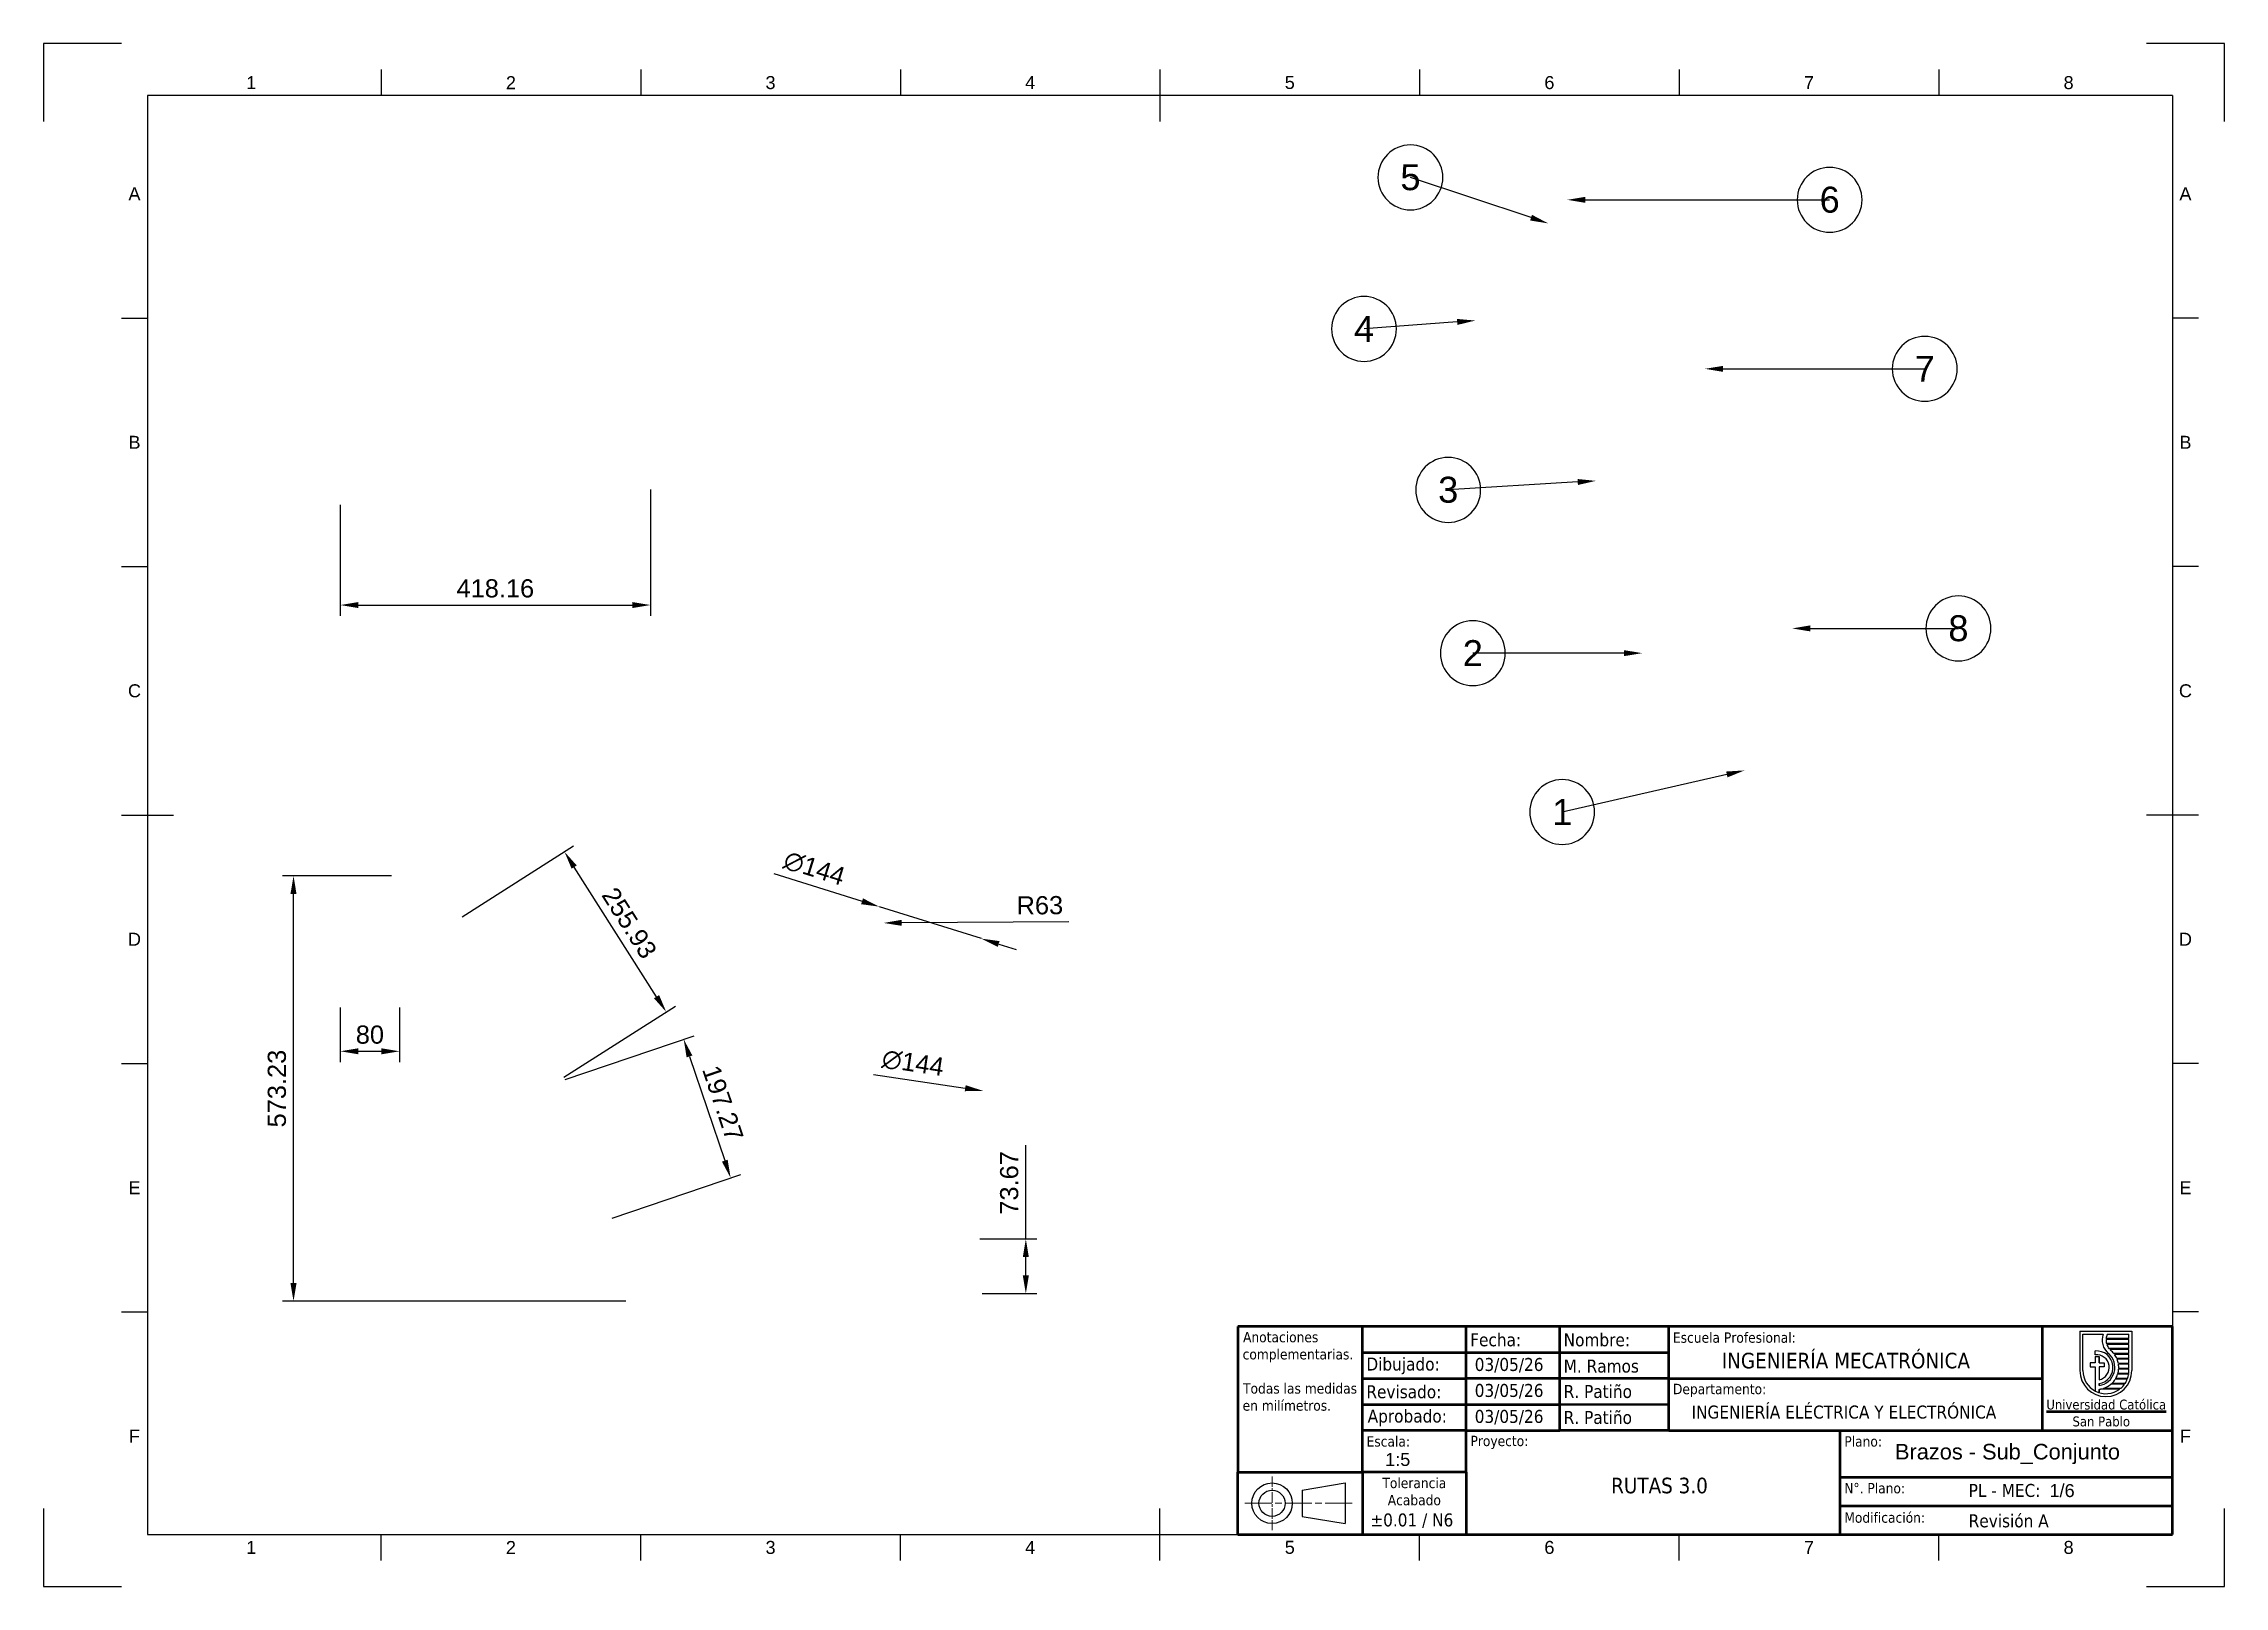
# Paper-space layout 'Brazo' of a CAD drawing. Header units: millimetres. Extents: x 0 to 420, y 0 to 297.
import ezdxf
from ezdxf import colors
from ezdxf.entities.mleader import LeaderData, LeaderLine
from ezdxf.enums import TextEntityAlignment as Align
from ezdxf.math import Vec2, Vec3

# ---------------------------------------------------------------- set-up
doc = ezdxf.new("R2010")
doc.units = ezdxf.units.MM
doc.header["$LTSCALE"] = 0.75
doc.linetypes.add('CHAIN', pattern=[0.3543, 0.2362, -0.0295, 0.0591, -0.0295])
for name, color, linetype, lineweight in [('Balloons', 7, 'Continuous', 25), ('BORDER', 7, 'Continuous', 25), ('FD_Dimensions', 7, 'Continuous', 25), ('Notes', 7, 'Continuous', 25), ('Title (ISO)', 7, 'Continuous', 50), ('TITLEBLOCK', 7, 'Continuous', 35)]:
    doc.layers.add(name, color=color, linetype=linetype, lineweight=lineweight)
doc.styles.add('FusionTitle', font='arial.ttf')
doc.styles.add('MtXpl_Tahoma', font='tahoma.ttf')
doc.styles.add('MtXpl_Tahoma_1', font='tahomabd.ttf')
doc.styles.get("Standard").update_dxf_attribs({"font": 'arial.ttf'})
doc.dimstyles.new('Dim-ISO-25', dxfattribs={"dimtxt": 3.5, "dimasz": 3.5, "dimexe": 2.1, "dimexo": 2.1, "dimgap": 1.4, "dimtad": 1, "dimzin": 12, "dimdsep": 46, "dimtxsty": 'Standard', "dimcen": 0, "dimazin": 3, "dimtp": 0.1, "dimtm": 0.1, "dimtfac": 0.714286, "dimtmove": 0, "dimatfit": 3, "dimfxl": 1, "dimtzin": 12, "dimarcsym": 0})

# ---------------------------------------------------------------- blocks, each defined once
blk = doc.blocks.new('ISO_A3_SHEET')
at = {"layer": 'BORDER'}
for p, q in [((65, 292), (65, 287)), ((115, 292), (115, 287)), ((165, 292), (165, 287)), ((215, 292), (215, 282)), ((265, 292), (265, 287)), ((315, 292), (315, 287)), ((365, 292), (365, 287)), ((410, 287), (20, 287)), ((20, 287), (20, 10)), ((410, 287), (410, 10)), ((15, 244.16666), (20, 244.16666)), ((415, 244.16666), (410, 244.16666)), ((15, 196.33333), (20, 196.33333)), ((415, 196.33333), (410, 196.33333)), ((15, 148.5), (25, 148.5)), ((415, 148.5), (405, 148.5)), ((15, 100.66667), (20, 100.66667)), ((415, 100.66667), (410, 100.66667)), ((15, 52.83334), (20, 52.83334)), ((415, 52.83334), (410, 52.83334)), ((215, 5), (215, 15)), ((20, 10), (410, 10)), ((65, 5), (65, 10)), ((115, 5), (115, 10)), ((165, 5), (165, 10)), ((265, 5), (265, 10)), ((315, 5), (315, 10)), ((365, 5), (365, 10))]:
    blk.add_line(p, q, dxfattribs=at)
at = {"layer": 'Defpoints'}
for p, q in [((15, 297), (0, 297)), ((0, 297), (0, 282)), ((420, 297), (405, 297)), ((420, 282), (420, 297)), ((0, 15), (0, 0)), ((420, 0), (420, 15)), ((0, 0), (15, 0)), ((405, 0), (420, 0))]:
    blk.add_line(p, q, dxfattribs=at)
at = {"layer": 'BORDER', "style": 'FusionTitle'}
for s, p in [('1', (40, 289.5)), ('2', (90, 289.5)), ('3', (140, 289.5)), ('4', (190, 289.5)), ('5', (240, 289.5)), ('6', (290, 289.5)), ('7', (340, 289.5)), ('8', (390, 289.5)), ('A', (17.5, 268.08333)), ('A', (412.5, 268.08333)), ('B', (17.5, 220.25)), ('B', (412.5, 220.25)), ('C', (17.5, 172.41667)), ('C', (412.5, 172.41667)), ('D', (17.5, 124.58334)), ('D', (412.5, 124.58334)), ('E', (17.5, 76.75001)), ('E', (412.5, 76.75001)), ('F', (17.5, 28.91668)), ('F', (412.5, 28.91668)), ('1', (40, 7.5)), ('2', (90, 7.5)), ('3', (140, 7.5)), ('4', (190, 7.5)), ('5', (240, 7.5)), ('6', (290, 7.5)), ('7', (340, 7.5)), ('8', (390, 7.5))]:
    blk.add_text(s, height=2.5, dxfattribs=at).set_placement(p, align=Align.MIDDLE)
blk = doc.blocks.new('MEC_UCSP_2026_ROTULO')
at = {"color": 7, "lineweight": 25}
blk.add_line((-17.82, 39.13), (-7.82, 39.13), dxfattribs=at)
at = {"lineweight": 25}
for p, q in [((-17.82, 39.13), (-17.82, 31.53)), ((-17.26, 31.53), (-17.26, 38.57)), ((-17.26, 38.57), (-13.32, 38.57)), ((-12.52, 38.57), (-8.38, 38.57)), ((-8.38, 37.69), (-8.38, 38.57)), ((-7.82, 39.13), (-7.82, 31.53)), ((-14.86, 34.59), (-14.86, 35.33)), ((-14.86, 34.23), (-14.86, 33.01)), ((-14.86, 34.23), (-14.12, 34.23)), ((-14.12, 34.23), (-14.12, 33.01)), ((-8.38, 37.53), (-12.79, 37.53)), ((-8.38, 37.69), (-12.78, 37.69)), ((-8.38, 36.73), (-12.71, 36.73)), ((-8.38, 36.58), (-12.66, 36.58)), ((-8.38, 35.77), (-12.21, 35.77)), ((-8.38, 35.62), (-12.08, 35.62)), ((-8.38, 34.82), (-11.28, 34.82)), ((-8.38, 34.66), (-11.16, 34.66)), ((-8.38, 33.86), (-10.71, 33.86)), ((-8.38, 33.71), (-10.64, 33.71)), ((-8.38, 36.73), (-8.38, 37.53)), ((-8.38, 35.77), (-8.38, 36.58)), ((-8.38, 34.82), (-8.38, 35.62)), ((-8.38, 33.86), (-8.38, 34.66)), ((-8.38, 32.9), (-8.38, 33.71)), ((-14.86, 33.01), (-15.86, 33.01)), ((-15.86, 33.01), (-15.86, 32.27)), ((-15.86, 32.27), (-14.86, 32.27)), ((-14.86, 32.27), (-14.86, 27.58)), ((-14.12, 33.01), (-13.13, 33.01)), ((-14.12, 32.27), (-14.12, 29.78)), ((-13.13, 32.27), (-14.12, 32.27)), ((-13.13, 33.01), (-13.13, 32.27)), ((-8.7, 29.88), (-11.02, 29.88)), ((-8.64, 30.03), (-10.92, 30.03)), ((-8.44, 30.84), (-10.57, 30.84)), ((-8.41, 30.99), (-10.52, 30.99)), ((-8.38, 32.9), (-10.42, 32.9)), ((-8.38, 32.75), (-10.39, 32.75)), ((-8.38, 31.79), (-10.37, 31.79)), ((-8.38, 31.95), (-10.36, 31.95)), ((-8.38, 31.95), (-8.38, 32.75)), ((-8.38, 31.53), (-8.38, 31.79)), ((-14.12, 29.03), (-14.12, 28.67)), ((-14.12, 27.93), (-14.12, 27.28)), ((-10.17, 27.97), (-13.85, 27.97)), ((-9.97, 28.12), (-13.26, 28.12)), ((-9.22, 28.92), (-11.84, 28.92)), ((-9.12, 29.08), (-11.67, 29.08))]:
    blk.add_line(p, q, dxfattribs=at)
for p, q in [((-14.12, 34.23), (-14.12, 33.01)), ((-14.12, 29.03), (-14.12, 28.67)), ((-14.12, 27.93), (-14.12, 27.28))]:
    blk.add_line(p, q)
for centre, radius, start, end in [((-10.22, 37.4), 3.32, 159.4919, 229.9701), ((-10.22, 37.4), 2.58, 153.2124, 173.7257), ((-14.62, 32.16), 3.17, 279.0593, 94.3439), ((-14.62, 32.16), 2.44, 281.8358, 95.6623), ((-14.62, 32.16), 3.53, 278.1382, 49.9701), ((-10.22, 37.4), 2.58, 177.1373, 195.1765), ((-10.22, 37.4), 2.58, 198.7319, 219.2627), ((-14.62, 32.16), 4.27, 38.4452, 49.9701), ((-14.62, 32.16), 4.27, 23.4265, 35.8674), ((-14.62, 32.16), 4.27, 9.9842, 21.2057), ((-12.82, 31.53), 5, 180, 0), ((-12.82, 31.53), 4.44, 180, 306.7065), ((-14.62, 32.16), 4.27, 313.664, 327.6519), ((-14.62, 32.16), 4.27, 330.0525, 341.8885), ((-14.62, 32.16), 4.27, 344.0373, 355.0278), ((-14.62, 32.16), 4.27, 357.0871, 7.9045), ((-12.82, 31.53), 4.44, 326.5146, 338.2428), ((-12.82, 31.53), 4.44, 340.3541, 351.0741), ((-12.82, 31.53), 4.44, 353.0681, 0), ((-14.62, 32.16), 4.27, 276.7227, 280.4384), ((-14.62, 32.16), 4.27, 288.631, 310.6014), ((-12.82, 31.53), 4.44, 309.8932, 324.1128)]:
    blk.add_arc(centre, radius, start, end, dxfattribs=at)
at = {"lineweight": 35}
blk.add_arc((-10.22, 37.4), 2.58, 223.8063, 229.9701, dxfattribs=at)
at = {"layer": 'Title (ISO)'}
for p, q in [((0, 40), (-180, 40)), ((-180, 40), (-180, 12)), ((-156, 35), (-156, 40)), ((-136, 35), (-136, 40)), ((-118, 35), (-118, 40)), ((-97, 35), (-97, 40)), ((-25, 20), (-25, 40)), ((0, 11), (0, 40)), ((-156, 29.95), (-156, 35)), ((-156, 35), (-136, 35)), ((-136, 35), (-118, 35)), ((-136, 30), (-136, 35)), ((-118, 30), (-118, 35.01)), ((-118, 35), (-97, 35)), ((-97, 30), (-97, 35)), ((-156, 30), (-136, 30)), ((-156, 24.96), (-156, 29.95)), ((-136, 20), (-136, 30)), ((-136, 30), (-136, 30)), ((-118, 30), (-136, 30)), ((-118, 25.06), (-118, 30)), ((-97, 30), (-118, 30)), ((-97, 30), (-25, 30)), ((-97, 25), (-97, 30)), ((-156, 25), (-136, 25)), ((-156, 20), (-156, 24.96)), ((-136, 25), (-118, 25)), ((-118, 20), (-118, 25.06)), ((-97, 24.94), (-118, 25)), ((-97, 20), (-97, 25)), ((-136, 20), (-156, 20)), ((-156, 12), (-156, 20)), ((-136, 12), (-136, 20)), ((-136, 20), (-118, 20)), ((-97, 20), (-118, 20)), ((-97, 20), (-64, 20)), ((-64, 11), (-64, 20)), ((-64, 20), (0, 20)), ((-180, 12), (-156, 12)), ((-180, 0), (-180, 12)), ((-136, 12), (-156, 12)), ((-156, 12), (-156, 0)), ((-136, 12), (-136, 0)), ((-64, 11), (0, 11)), ((-64, 5.5), (-64, 11)), ((0, 0), (0, 11)), ((-64, 0), (-64, 5.5)), ((-64, 5.5), (-0.09, 5.5)), ((-180, 0), (0, 0))]:
    blk.add_line(p, q, dxfattribs=at)
at = {"layer": 'Title (ISO)', "linetype": 'CHAIN', "lineweight": 18, "ltscale": 11.506328}
blk.add_line((-173.41, 11.18), (-173.41, 0.82), dxfattribs=at)
at = {"layer": 'Title (ISO)', "lineweight": 25}
for p, q in [((-167.64, 8.52), (-159.31, 9.9)), ((-167.64, 8.52), (-167.64, 3.48)), ((-159.31, 9.9), (-159.31, 2.1)), ((-167.64, 3.48), (-159.31, 2.1))]:
    blk.add_line(p, q, dxfattribs=at)
at = {"layer": 'Title (ISO)', "linetype": 'CHAIN', "lineweight": 18, "ltscale": 29.126099}
blk.add_line((-178.64, 6), (-158, 6), dxfattribs=at)
at = {"layer": 'Title (ISO)', "lineweight": 25}
for radius in [3.9, 2.52]:
    blk.add_circle((-173.41, 6), radius, dxfattribs=at)
at = {"layer": 'Title (ISO)'}
for s, height, style, p in [('Anotaciones', 2, 'MtXpl_Tahoma', (-179, 36.99)), ('Fecha:', 2.5, 'MtXpl_Tahoma', (-135.25, 36.22)), ('Nombre:', 2.5, 'MtXpl_Tahoma', (-117.25, 36.22)), ('Escuela Profesional:', 2, 'MtXpl_Tahoma', (-96.2, 36.9)), ('complementarias.', 2, 'MtXpl_Tahoma', (-179.08, 33.69)), ('Dibujado:', 2.5, 'MtXpl_Tahoma', (-155.25, 31.55)), ('03/05/26', 2.5, 'MtXpl_Tahoma', (-134.38, 31.47)), ('M. Ramos', 2.5, 'MtXpl_Tahoma', (-117.25, 31.16)), ('INGENIERÍA MECATRÓNICA', 3, 'MtXpl_Tahoma', (-86.81, 31.97)), ('Todas las medidas', 2, 'MtXpl_Tahoma', (-179, 27.11)), ('en milímetros.', 2, 'MtXpl_Tahoma', (-179.08, 23.82)), ('Revisado:', 2.5, 'MtXpl_Tahoma', (-155.25, 26.22)), ('03/05/26', 2.5, 'MtXpl_Tahoma', (-134.38, 26.47)), ('R. Patiño', 2.5, 'MtXpl_Tahoma', (-117.25, 26.27)), ('Departamento:', 2, 'MtXpl_Tahoma', (-96.2, 27)), ('INGENIERÍA ELÉCTRICA Y ELECTRÓNICA', 2.5, 'MtXpl_Tahoma', (-92.63, 22.31)), ('%%UUniversidad Católica', 1.9, 'MtXpl_Tahoma', (-24.29, 24.05)), ('Aprobado:', 2.5, 'MtXpl_Tahoma', (-155, 21.54)), ('03/05/26', 2.5, 'MtXpl_Tahoma', (-134.38, 21.47)), ('R. Patiño', 2.5, 'MtXpl_Tahoma', (-117.25, 21.27)), ('San Pablo', 1.9, 'MtXpl_Tahoma_1', (-19.25, 20.8)), ('Escala:', 2, 'MtXpl_Tahoma', (-155.2, 16.91)), ('Proyecto:', 2, 'MtXpl_Tahoma', (-135.2, 17)), ('Plano:', 2, 'MtXpl_Tahoma', (-63.2, 16.91)), ('Tolerancia', 2, 'MtXpl_Tahoma', (-152.16, 8.91)), ('RUTAS 3.0', 3, 'MtXpl_Tahoma', (-108.11, 7.92)), ('N°. Plano:', 2, 'MtXpl_Tahoma', (-63.2, 7.91)), ('PL - MEC:', 2.5, 'MtXpl_Tahoma', (-39.25, 7.22)), ('Acabado', 2, 'MtXpl_Tahoma', (-151.13, 5.62)), ('Modificación:', 2, 'MtXpl_Tahoma', (-63.2, 2.25)), ('±0.01 / N6', 2.5, 'MtXpl_Tahoma', (-154.49, 1.54)), ('Revisión A', 2.5, 'MtXpl_Tahoma', (-39.25, 1.37))]:
    blk.add_text(s, height=height, dxfattribs=dict(at, style=style)).set_placement(p)
at = {"layer": 'TITLEBLOCK', "lineweight": 13}
for tag, p in [('SCALE', (-151.64, 13.18)), ('SHEET', (-23.69, 7.19))]:
    blk.add_attdef(tag, p, '', height=2.5, dxfattribs=at)
blk = doc.blocks.new('*B591')
at = {"transparency": 16777216}
for start, end in [(90, 270), (270, 90)]:
    blk.add_arc((0, 0), 6.25, start, end, dxfattribs=at)
at = {"transparency": 16777216, "insert": (0, 0), "char_height": 5, "attachment_point": 5}
blk.add_mtext('1', dxfattribs=at)
blk = doc.blocks.new('*B592')
at = {"transparency": 16777216}
for start, end in [(90, 270), (270, 90)]:
    blk.add_arc((0, 0), 6.25, start, end, dxfattribs=at)
at = {"transparency": 16777216, "insert": (0, 0), "char_height": 5, "attachment_point": 5}
blk.add_mtext('8', dxfattribs=at)
blk = doc.blocks.new('*B593')
at = {"transparency": 16777216}
for start, end in [(90, 270), (270, 90)]:
    blk.add_arc((0, 0), 6.25, start, end, dxfattribs=at)
at = {"transparency": 16777216, "insert": (0, 0), "char_height": 5, "attachment_point": 5}
blk.add_mtext('2', dxfattribs=at)
blk = doc.blocks.new('*B594')
at = {"transparency": 16777216}
for start, end in [(90, 270), (270, 90)]:
    blk.add_arc((0, 0), 6.25, start, end, dxfattribs=at)
at = {"transparency": 16777216, "insert": (0, 0), "char_height": 5, "attachment_point": 5}
blk.add_mtext('4', dxfattribs=at)
blk = doc.blocks.new('*B595')
at = {"transparency": 16777216}
for start, end in [(90, 270), (270, 90)]:
    blk.add_arc((0, 0), 6.25, start, end, dxfattribs=at)
at = {"transparency": 16777216, "insert": (0, 0), "char_height": 5, "attachment_point": 5}
blk.add_mtext('5', dxfattribs=at)
blk = doc.blocks.new('*B596')
at = {"transparency": 16777216}
for start, end in [(90, 270), (270, 90)]:
    blk.add_arc((0, 0), 6.25, start, end, dxfattribs=at)
at = {"transparency": 16777216, "insert": (0, 0), "char_height": 5, "attachment_point": 5}
blk.add_mtext('6', dxfattribs=at)
blk = doc.blocks.new('*B597')
at = {"transparency": 16777216}
for start, end in [(90, 270), (270, 90)]:
    blk.add_arc((0, 0), 6.25, start, end, dxfattribs=at)
at = {"transparency": 16777216, "insert": (0, 0), "char_height": 5, "attachment_point": 5}
blk.add_mtext('7', dxfattribs=at)
blk = doc.blocks.new('*B598')
at = {"transparency": 16777216}
for start, end in [(90, 270), (270, 90)]:
    blk.add_arc((0, 0), 6.25, start, end, dxfattribs=at)
at = {"transparency": 16777216, "insert": (0, 0), "char_height": 5, "attachment_point": 5}
blk.add_mtext('3', dxfattribs=at)
blk = doc.blocks.new('*D260')
at = {"layer": 'Defpoints', "color": 0, "transparency": 16777216}
for p in [(48.13, 136.78), (69.13, 136.78), (114.21, 54.89)]:
    blk.add_point(p, dxfattribs=at)
at = {"layer": 'FD_Dimensions', "color": 0, "lineweight": -2, "transparency": 16777216}
for p, q in [((67.03, 136.78), (46.03, 136.78)), ((48.13, 58.39), (48.13, 133.28)), ((112.11, 54.89), (46.03, 54.89))]:
    blk.add_line(p, q, dxfattribs=at)
at = {"layer": 'FD_Dimensions', "color": 0, "transparency": 16777216}
for points in [[(47.54, 133.28), (48.71, 133.28), (48.13, 136.78)], [(47.54, 58.39), (48.71, 58.39), (48.13, 54.89)]]:
    blk.add_solid(points, dxfattribs=at)
at = {"layer": 'FD_Dimensions', "color": 0, "transparency": 16777216, "insert": (44.94, 95.83), "char_height": 3.5, "attachment_point": 5, "rotation": 90}
blk.add_mtext('573.23', dxfattribs=at)
blk = doc.blocks.new('*D261')
at = {"layer": 'Defpoints', "color": 0, "transparency": 16777216}
for p in [(57.13, 210.31), (116.87, 213.29), (116.87, 188.92)]:
    blk.add_point(p, dxfattribs=at)
at = {"layer": 'FD_Dimensions', "color": 0, "lineweight": -2, "transparency": 16777216}
for p, q in [((116.87, 211.19), (116.87, 186.82)), ((57.13, 208.21), (57.13, 186.82)), ((60.63, 188.92), (113.37, 188.92))]:
    blk.add_line(p, q, dxfattribs=at)
at = {"layer": 'FD_Dimensions', "color": 0, "transparency": 16777216}
for points in [[(60.63, 189.5), (60.63, 188.34), (57.13, 188.92)], [(113.37, 189.5), (113.37, 188.34), (116.87, 188.92)]]:
    blk.add_solid(points, dxfattribs=at)
at = {"layer": 'FD_Dimensions', "color": 0, "transparency": 16777216, "insert": (87, 192.11), "char_height": 3.5, "attachment_point": 5}
blk.add_mtext('418.16', dxfattribs=at)
blk = doc.blocks.new('*D262')
at = {"layer": 'Defpoints', "color": 0, "transparency": 16777216}
for p in [(178.23, 66.88), (189.17, 66.88), (178.67, 56.35)]:
    blk.add_point(p, dxfattribs=at)
at = {"layer": 'FD_Dimensions', "color": 0, "lineweight": -2, "transparency": 16777216}
for p, q in [((189.17, 66.88), (189.17, 84.96)), ((180.33, 66.88), (191.27, 66.88)), ((189.17, 59.85), (189.17, 63.38)), ((180.77, 56.35), (191.27, 56.35))]:
    blk.add_line(p, q, dxfattribs=at)
at = {"layer": 'FD_Dimensions', "color": 0, "transparency": 16777216}
for points in [[(188.58, 63.38), (189.75, 63.38), (189.17, 66.88)], [(188.58, 59.85), (189.75, 59.85), (189.17, 56.35)]]:
    blk.add_solid(points, dxfattribs=at)
at = {"layer": 'FD_Dimensions', "color": 0, "transparency": 16777216, "insert": (185.98, 77.67), "char_height": 3.5, "attachment_point": 5, "rotation": 90}
blk.add_mtext('73.67', dxfattribs=at)
blk = doc.blocks.new('*D263')
at = {"layer": 'Defpoints', "color": 0, "transparency": 16777216}
for p in [(160.61, 98.45), (180.95, 95.39)]:
    blk.add_point(p, dxfattribs=at)
at = {"layer": 'FD_Dimensions', "color": 0, "lineweight": -2, "transparency": 16777216}
blk.add_line((159.86, 98.56), (177.49, 95.91), dxfattribs=at)
at = {"layer": 'FD_Dimensions', "color": 0, "transparency": 16777216}
blk.add_solid([(177.58, 96.48), (177.4, 95.33), (180.95, 95.39)], dxfattribs=at)
at = {"layer": 'FD_Dimensions', "color": 0, "transparency": 16777216, "insert": (167.43, 100.74), "char_height": 3.5, "attachment_point": 5, "rotation": 351.4286}
blk.add_mtext('∅144', dxfattribs=at)
blk = doc.blocks.new('*D264')
at = {"layer": 'Defpoints', "color": 0, "transparency": 16777216}
for p in [(170.78, 127.78), (179.78, 127.83)]:
    blk.add_point(p, dxfattribs=at)
at = {"layer": 'FD_Dimensions', "color": 0, "lineweight": -2, "transparency": 16777216}
blk.add_line((197.47, 127.94), (165.28, 127.74), dxfattribs=at)
at = {"layer": 'FD_Dimensions', "color": 0, "transparency": 16777216}
blk.add_solid([(165.28, 128.32), (165.28, 127.16), (161.78, 127.72)], dxfattribs=at)
at = {"layer": 'FD_Dimensions', "color": 0, "transparency": 16777216, "insert": (191.87, 131.1), "char_height": 3.5, "attachment_point": 5, "rotation": 0.3612}
blk.add_mtext('R63', dxfattribs=at)
blk = doc.blocks.new('*D265')
at = {"layer": 'Defpoints', "color": 0, "transparency": 16777216}
for p in [(160.96, 130.85), (180.6, 124.7)]:
    blk.add_point(p, dxfattribs=at)
at = {"layer": 'FD_Dimensions', "color": 0, "lineweight": -2, "transparency": 16777216}
for p, q in [((140.61, 137.21), (157.62, 131.89)), ((180.6, 124.7), (160.96, 130.85)), ((183.94, 123.66), (187.28, 122.61))]:
    blk.add_line(p, q, dxfattribs=at)
at = {"layer": 'FD_Dimensions', "color": 0, "transparency": 16777216}
for points in [[(157.8, 132.45), (157.45, 131.33), (160.96, 130.85)], [(184.11, 124.22), (183.76, 123.1), (180.6, 124.7)]]:
    blk.add_solid(points, dxfattribs=at)
at = {"layer": 'FD_Dimensions', "color": 0, "transparency": 16777216, "insert": (148.43, 138.21), "char_height": 3.5, "attachment_point": 5, "rotation": 342.6285}
blk.add_mtext('∅144', dxfattribs=at)
blk = doc.blocks.new('*D266')
at = {"layer": 'Defpoints', "color": 0, "transparency": 16777216}
for p in [(57.13, 113.51), (68.56, 113.51), (68.56, 103.01)]:
    blk.add_point(p, dxfattribs=at)
at = {"layer": 'FD_Dimensions', "color": 0, "lineweight": -2, "transparency": 16777216}
for p, q in [((57.13, 111.41), (57.13, 100.91)), ((68.56, 111.41), (68.56, 100.91)), ((60.63, 103.01), (65.06, 103.01))]:
    blk.add_line(p, q, dxfattribs=at)
at = {"layer": 'FD_Dimensions', "color": 0, "transparency": 16777216}
for points in [[(60.63, 103.59), (60.63, 102.43), (57.13, 103.01)], [(65.06, 103.59), (65.06, 102.43), (68.56, 103.01)]]:
    blk.add_solid(points, dxfattribs=at)
at = {"layer": 'FD_Dimensions', "color": 0, "transparency": 16777216, "insert": (62.84, 106.2), "char_height": 3.5, "attachment_point": 5}
blk.add_mtext('80', dxfattribs=at)
blk = doc.blocks.new('*D267')
at = {"layer": 'Defpoints', "color": 0, "transparency": 16777216}
for p in [(100.31, 141.43), (78.83, 127.78), (98.44, 96.92)]:
    blk.add_point(p, dxfattribs=at)
at = {"layer": 'FD_Dimensions', "color": 0, "lineweight": -2, "transparency": 16777216}
for p, q in [((80.6, 128.9), (102.08, 142.55)), ((118.04, 113.52), (102.19, 138.47)), ((100.21, 98.04), (121.69, 111.69))]:
    blk.add_line(p, q, dxfattribs=at)
at = {"layer": 'FD_Dimensions', "color": 0, "transparency": 16777216}
for points in [[(102.68, 138.78), (101.69, 138.16), (100.31, 141.43)], [(118.54, 113.84), (117.55, 113.21), (119.92, 110.57)]]:
    blk.add_solid(points, dxfattribs=at)
at = {"layer": 'FD_Dimensions', "color": 0, "transparency": 16777216, "insert": (112.81, 127.71), "char_height": 3.5, "attachment_point": 5, "rotation": 302.4369}
blk.add_mtext('255.93', dxfattribs=at)
blk = doc.blocks.new('*D268')
at = {"layer": 'Defpoints', "color": 0, "transparency": 16777216}
for p in [(98.44, 96.92), (132.31, 78.64), (107.49, 70.23)]:
    blk.add_point(p, dxfattribs=at)
at = {"layer": 'FD_Dimensions', "color": 0, "lineweight": -2, "transparency": 16777216}
for p, q in [((100.43, 97.59), (125.26, 106.01)), ((124.39, 102.02), (131.19, 81.96)), ((109.48, 70.9), (134.3, 79.32))]:
    blk.add_line(p, q, dxfattribs=at)
at = {"layer": 'FD_Dimensions', "color": 0, "transparency": 16777216}
for points in [[(124.95, 102.2), (123.84, 101.83), (123.27, 105.33)], [(131.74, 82.14), (130.64, 81.77), (132.31, 78.64)]]:
    blk.add_solid(points, dxfattribs=at)
at = {"layer": 'FD_Dimensions', "color": 0, "transparency": 16777216, "insert": (130.81, 93.01), "char_height": 3.5, "attachment_point": 5, "rotation": 288.7197}
blk.add_mtext('197.27', dxfattribs=at)

psp = doc.layouts.new('Brazo')

# ---------------------------------------------------------------- block references
at = {"layer": 'BORDER'}
psp.add_blockref('ISO_A3_SHEET', (0, 0), dxfattribs=at)
at = {"layer": 'TITLEBLOCK'}
psp.add_blockref('MEC_UCSP_2026_ROTULO', (410, 10), dxfattribs=at).add_auto_attribs({'SCALE': '1:5', 'SHEET': '1/6'})

# ---------------------------------------------------------------- texts
at = {"layer": 'Notes', "insert": (346, 27.4326), "char_height": 3, "attachment_point": 1}
psp.add_mtext_dynamic_manual_height_columns('\\pi10.56514;Brazos - Sub_Conjunto', width=64, gutter_width=17.5, heights=[0], dxfattribs=at)

# ---------------------------------------------------------------- dimensions: what is measured, and where the dimension line sits
at = {"layer": 'FD_Dimensions'}
dim = psp.add_linear_dim(base=(116.8672, 188.9192), p1=(57.1296, 210.3058), p2=(116.8672, 213.2873), dimstyle='Dim-ISO-25', override={"dimlfac": -7, "dimclrd": 0, "dimclre": 0}, dxfattribs=at)
dim.commit()
dim.dimension.update_dxf_attribs({"geometry": '*D261', "text_midpoint": (86.9984, 192.1062)})
for p1, p2, distance, picture, middle in [((98.4426, 96.9186), (78.8321, 127.7757), -25.4482, '*D267', (112.806, 127.7069)), ((57.1296, 113.5092), (68.5582, 113.5092), -10.5, '*D266', (62.8439, 106.1962)), ((98.4426, 96.9186), (107.487, 70.2282), 26.2142, '*D268', (130.8107, 93.0094))]:
    dim = psp.add_aligned_dim(p1=p1, p2=p2, distance=distance, dimstyle='Dim-ISO-25', override={"dimlfac": -7, "dimclrd": 0, "dimclre": 0}, dxfattribs=at)
    dim.commit()
    dim.dimension.update_dxf_attribs({"geometry": picture, "text_midpoint": middle})
dim = psp.add_diameter_dim_2p(p1=(180.5968, 124.7047), p2=(160.9637, 130.8467), dimstyle='Dim-ISO-25', override={"dimlfac": -7, "dimclrd": 0, "dimclre": 0}, dxfattribs=at)
dim.commit()
dim.dimension.update_dxf_attribs({"geometry": '*D265', "text_midpoint": (147.4464, 135.0753)})
for base, p1, p2, picture, middle in [((48.1283, 136.7757), (114.2096, 54.8852), (69.1283, 136.7757), '*D260', (44.9401, 95.8304)), ((189.1673, 66.8753), (178.6673, 56.3513), (178.2288, 66.8753), '*D262', (185.9791, 77.6663))]:
    dim = psp.add_linear_dim(base=base, p1=p1, p2=p2, angle=90, dimstyle='Dim-ISO-25', override={"dimlfac": -7, "dimclrd": 0, "dimclre": 0}, dxfattribs=at)
    dim.commit()
    dim.dimension.update_dxf_attribs({"geometry": picture, "text_midpoint": middle})
dim = psp.add_radius_dim(center=(170.7803, 127.7757), mpoint=(179.7801, 127.8324), dimstyle='Dim-ISO-25', override={"dimlfac": -7, "dimse1": 1, "dimclrd": 0, "dimclre": 0}, dxfattribs=at)
dim.commit()
dim.dimension.update_dxf_attribs({"geometry": '*D264', "text_midpoint": (191.8883, 127.9088), "dimtype": 164})
dim = psp.add_diameter_dim_2p(p1=(160.6085, 98.4516), p2=(180.9502, 95.3856), dimstyle='Dim-ISO-25', override={"dimlfac": -7, "dimclrd": 0, "dimclre": 0}, dxfattribs=at)
dim.commit()
dim.dimension.update_dxf_attribs({"geometry": '*D263', "text_midpoint": (166.9451, 97.4965), "dimtype": 163})

# ---------------------------------------------------------------- leaders
at = {"layer": 'Balloons'}
ml = psp.add_multileader_block('Standard', dxfattribs=at)
ml.set_content('*B595', color=256)
ml.set_leader_properties()
ml.build(insert=Vec2(0, 0))
ml.multileader.update_dxf_attribs({"has_dogleg": 0, "arrow_head_size": 3.5, "block_connection_type": 1})
ctx = ml.context
ctx.base_point, ctx.char_height, ctx.arrow_head_size, ctx.plane_origin = Vec3(263.2366, 271.2534), 3.5, 3.5, Vec3(289.7827, 262.3911)
ctx.attachment_type = 1
notes = []
notes.append((ctx, [(0, (1, 1, 0), (271.2366, 271.2534), (-1, 0), 8, [(0, [(289.7827, 262.3911)], 0, [])])]))
ctx.block.insert = Vec3(263.2366, 271.2534)
ml = psp.add_multileader_block('Standard', dxfattribs=at)
ml.set_content('*B596', color=256)
ml.set_leader_properties()
ml.build(insert=Vec2(0, 0))
ml.multileader.update_dxf_attribs({"has_dogleg": 0, "arrow_head_size": 3.5, "block_connection_type": 1})
ctx = ml.context
ctx.base_point, ctx.char_height, ctx.arrow_head_size, ctx.plane_origin = Vec3(343.9786, 266.9273), 3.5, 3.5, Vec3(293.4315, 266.9273)
ctx.attachment_type = 1
notes.append((ctx, [(0, (1, 1, 0), (335.9786, 266.9273), (1, 0), 8, [(0, [(293.4315, 266.9273)], 0, [])])]))
ctx.block.insert = Vec3(343.9786, 266.9273)
ml = psp.add_multileader_block('Standard', dxfattribs=at)
ml.set_content('*B594', color=256)
ml.set_leader_properties()
ml.build(insert=Vec2(0, 0))
ml.multileader.update_dxf_attribs({"has_dogleg": 0, "arrow_head_size": 3.5, "block_connection_type": 1})
ctx = ml.context
ctx.base_point, ctx.char_height, ctx.arrow_head_size, ctx.plane_origin = Vec3(254.2971, 242.0715), 3.5, 3.5, Vec3(274.2984, 252.976)
ctx.attachment_type = 1
notes.append((ctx, [(0, (1, 1, 0), (262.2971, 242.0715), (-1, 0), 8, [(0, [(275.7437, 243.6882)], 0, [])])]))
ctx.block.insert = Vec3(254.2971, 242.0715)
ml = psp.add_multileader_block('Standard', dxfattribs=at)
ml.set_content('*B597', color=256)
ml.set_leader_properties()
ml.build(insert=Vec2(0, 0))
ml.multileader.update_dxf_attribs({"has_dogleg": 0, "arrow_head_size": 3.5, "block_connection_type": 1})
ctx = ml.context
ctx.base_point, ctx.char_height, ctx.arrow_head_size, ctx.plane_origin = Vec3(362.2895, 234.393), 3.5, 3.5, Vec3(319.9666, 234.393)
ctx.attachment_type = 1
notes.append((ctx, [(0, (1, 1, 0), (354.2895, 234.393), (1, 0), 8, [(0, [(319.9666, 234.393)], 0, [])])]))
ctx.block.insert = Vec3(362.2895, 234.393)
ml = psp.add_multileader_block('Standard', dxfattribs=at)
ml.set_content('*B598', color=256)
ml.set_leader_properties()
ml.build(insert=Vec2(0, 0))
ml.multileader.update_dxf_attribs({"has_dogleg": 0, "arrow_head_size": 3.5, "block_connection_type": 1})
ctx = ml.context
ctx.base_point, ctx.char_height, ctx.arrow_head_size, ctx.plane_origin = Vec3(270.5143, 211.0878), 3.5, 3.5, Vec3(293.5689, 223.1584)
ctx.attachment_type = 1
notes.append((ctx, [(0, (1, 1, 0), (278.5143, 211.0878), (-1, 0), 8, [(0, [(298.953, 212.8225)], 0, [])])]))
ctx.block.insert = Vec3(270.5143, 211.0878)
ml = psp.add_multileader_block('Standard', dxfattribs=at)
ml.set_content('*B592', color=256)
ml.set_leader_properties()
ml.build(insert=Vec2(0, 0))
ml.multileader.update_dxf_attribs({"has_dogleg": 0, "arrow_head_size": 3.5, "block_connection_type": 1})
ctx = ml.context
ctx.base_point, ctx.char_height, ctx.arrow_head_size, ctx.plane_origin = Vec3(368.7801, 184.4218), 3.5, 3.5, Vec3(336.7398, 184.4218)
ctx.attachment_type = 1
notes.append((ctx, [(0, (1, 1, 0), (360.7801, 184.4218), (1, 0), 8, [(0, [(336.7398, 184.4218)], 0, [])])]))
ctx.block.insert = Vec3(368.7801, 184.4218)
ml = psp.add_multileader_block('Standard', dxfattribs=at)
ml.set_content('*B593', color=256)
ml.set_leader_properties()
ml.build(insert=Vec2(0, 0))
ml.multileader.update_dxf_attribs({"has_dogleg": 0, "arrow_head_size": 3.5, "block_connection_type": 1})
ctx = ml.context
ctx.base_point, ctx.char_height, ctx.arrow_head_size, ctx.plane_origin = Vec3(275.2529, 179.6601), 3.5, 3.5, Vec3(307.8698, 179.6601)
ctx.attachment_type = 1
notes.append((ctx, [(0, (1, 1, 0), (283.2529, 179.6601), (-1, 0), 8, [(0, [(307.8698, 179.6601)], 0, [])])]))
ctx.block.insert = Vec3(275.2529, 179.6601)
ml = psp.add_multileader_block('Standard', dxfattribs=at)
ml.set_content('*B591', color=256)
ml.set_leader_properties()
ml.build(insert=Vec2(0, 0))
ml.multileader.update_dxf_attribs({"has_dogleg": 0, "arrow_head_size": 3.5, "block_connection_type": 1})
ctx = ml.context
ctx.base_point, ctx.char_height, ctx.arrow_head_size = Vec3(292.4693, 149.0757), 3.5, 3.5
ctx.attachment_type = 1
notes.append((ctx, [(1, (1, 1, 0), (300.4693, 149.0757), (-1, 0), 8, [(0, [(327.5823, 157.0839)], 0, [])])]))
ctx.block.insert = Vec3(292.4693, 149.0757)
for ctx, leaders in notes:
    for number, flags, end, landing, length, lines in leaders:
        leader = LeaderData()
        leader.index, (leader.has_last_leader_line, leader.has_dogleg_vector, leader.attachment_direction) = number, flags
        leader.last_leader_point, leader.dogleg_vector, leader.dogleg_length = Vec3(end), Vec3(landing), length
        for number, points, colour, breaks in lines:
            line = LeaderLine()
            line.index, line.vertices, line.color, line.breaks = number, Vec3.list(points), colors.encode_raw_color(colour), breaks
            leader.lines.append(line)
        ctx.leaders.append(leader)

doc.saveas('drawing.dxf')
